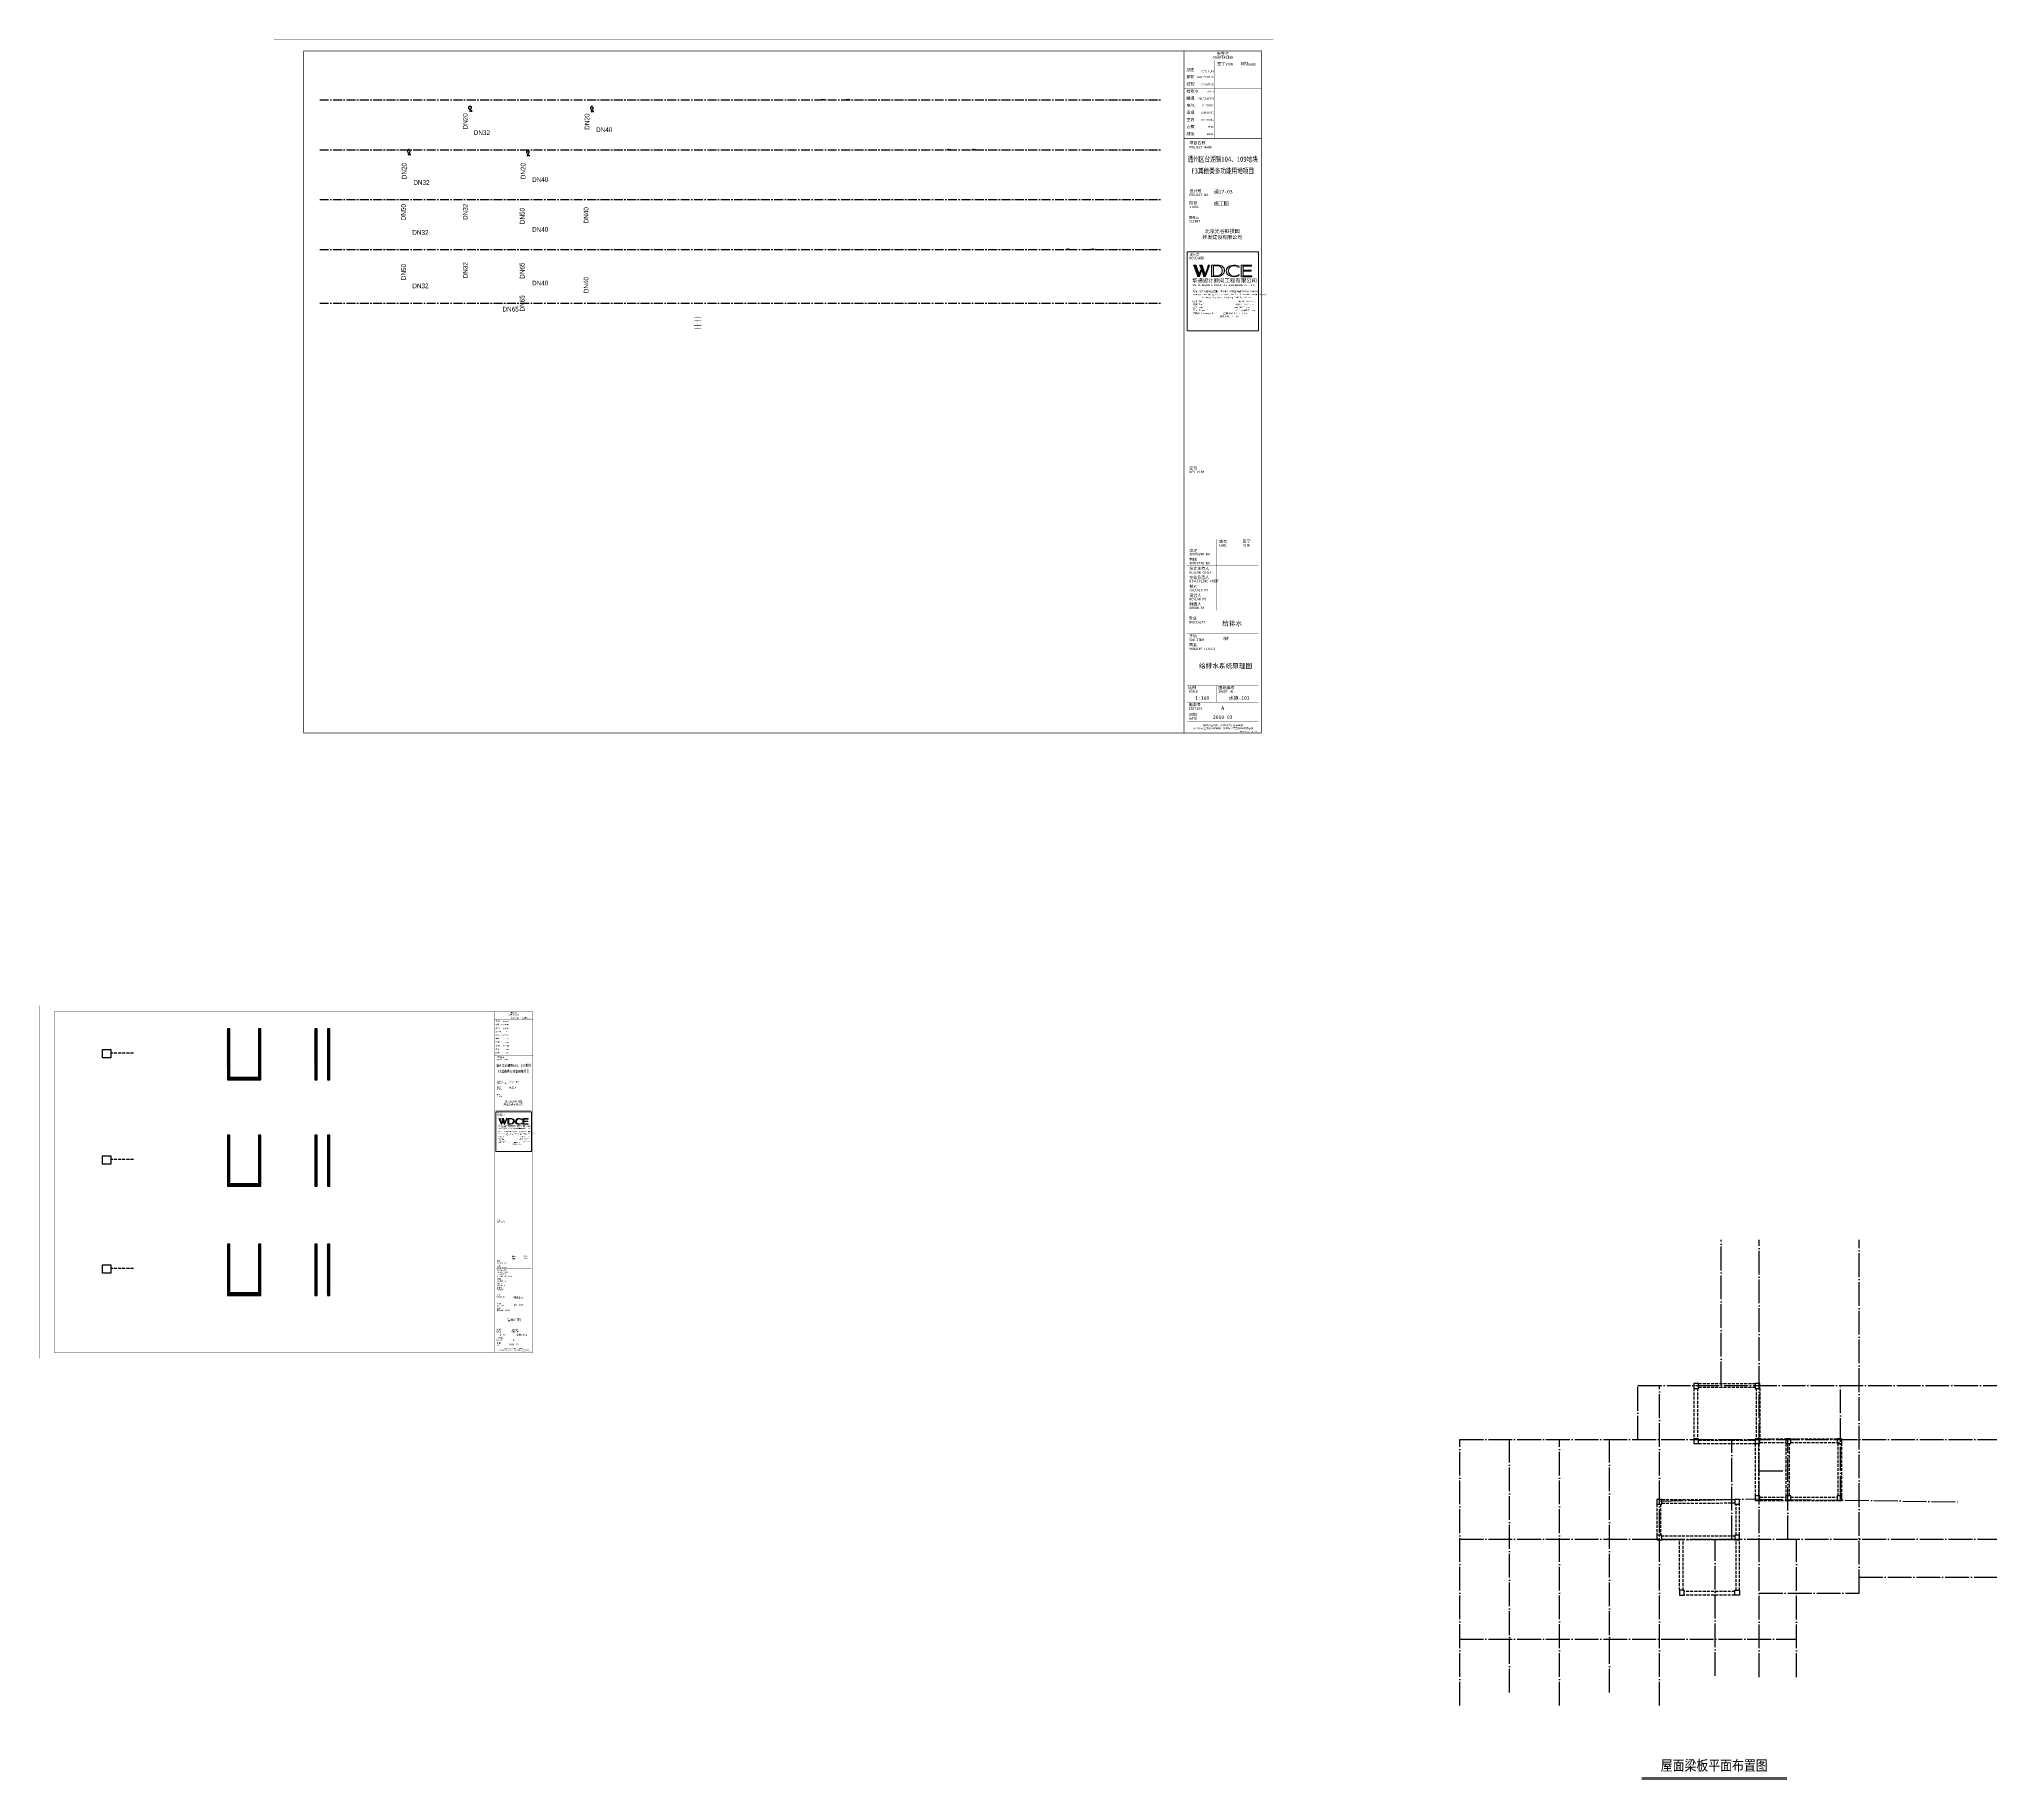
# Model space of a CAD drawing. Extents: x -186750 to 855523, y -12902 to 560425.
# Drawn here: x 306372 to 471116, y 307305 to 453729 of the extents above; entities that cross this region are included whole.
import ezdxf
from ezdxf.enums import TextEntityAlignment as Align

# ---------------------------------------------------------------- set-up
doc = ezdxf.new("R2010")
doc.units = 0
doc.header["$LTSCALE"] = 1000
doc.header["$MEASUREMENT"] = 0
for name, pattern in [('109-34 轴网$0$L1$0$$AUDIT_BAD_LTYPE1', [0]), ('CENTER2', [1.125, 0.75, -0.125, 0.125, -0.125]), ('DASH', [0.35, 0.25, -0.1]), ('DOTE', [2.42, 2, -0.2, 0.02, -0.2])]:
    doc.linetypes.add(name, pattern=pattern)
for name, color, linetype in [('a-dote', 14, 'DOTE'), ('EQUIP_污水', 7, 'Continuous'), ('s-beam', 4, 'DASH'), ('s-colu', 40, 'Continuous'), ('s-num', 90, 'Continuous'), ('TEXT_中水', 7, 'Continuous'), ('TEXT_给水', 7, 'Continuous'), ('VALVE_中水', 7, 'Continuous'), ('VALVE_污水', 7, 'Continuous')]:
    doc.layers.add(name, color=color, linetype=linetype)
doc.styles.add('_HZTXT', font='@ros.shx', dxfattribs={"width": 0.7, "bigfont": '@jd.shx'})
doc.styles.add('TSSD_NORM', font='tssdeng.shx', dxfattribs={"bigfont": 'hztxt.shx'})
doc.styles.add('X-104 9#平面绑定$0$图签信息$0$hwxh', font='STXIHEI.TTF')
doc.styles.add('X-104 9#平面绑定$0$图签信息$0$华文细黑', font='STXIHEI.TTF', dxfattribs={"height": 10})
doc.styles.add('华文细黑', font='STXIHEI.TTF', dxfattribs={"height": 10})

# ---------------------------------------------------------------- blocks, each defined once
blk = doc.blocks.new('$VALVE$00000553')
at = {"const_width": 30}
for points in [[(0, 100), (-250, 100), (-250, 100)], [(0, 100), (0, 175)], [(0, 100), (250, 100), (250, 100)], [(-250, -100), (-250, -100), (0, -100)], [(250, -100), (250, -100), (0, -100)], [(0, -175), (0, -100)]]:
    blk.add_lwpolyline(points, dxfattribs=at)
blk = doc.blocks.new('$VALVE$00000669')
for p, q in [((-74, 287), (-74, 433)), ((-74, 433), (76, 433)), ((0, 433), (0, 500)), ((0, 108), (100, 108)), ((76, 433), (76, 287)), ((100, 158), (100, 58))]:
    blk.add_line(p, q)
at = {"const_width": 31.2}
blk.add_lwpolyline([(-16, 108, 1), (16, 108, 1)], format="xyb", close=True, dxfattribs=at)
blk.add_lwpolyline([(0, 212, 15, 15, 0), (0, 0, 0, 0, 0)], format="xyseb")
blk.add_circle((0, 108), 31.2)
blk.add_arc((1, 287), 75, 180, 0)
blk = doc.blocks.new('A$C36D1285A')
at = {"layer": 'a-dote'}
for p, q in [((22000, 340422.4), (22000, 352672.4)), ((22000, 340422.4), (22000, 352672.4)), ((25200, 315872.4), (25200, 352672.4)), ((25200, 315872.4), (25200, 352672.4)), ((33600, 322922.4), (33600, 352672.4)), ((33600, 322922.4), (33600, 352672.4)), ((15000, 335872.4), (15000, 340422.4)), ((15000, 340422.4), (45200, 340422.4)), ((15000, 335872.4), (15000, 340422.4)), ((15000, 340422.4), (42000, 340422.4)), ((16800, 313472.4), (16800, 340422.4)), ((16800, 313472.4), (16800, 340422.4)), ((32050, 330822.4), (32050, 340422.4)), ((32050, 330822.4), (32050, 340422.4)), ((0, 313472.4), (0, 335872.4)), ((0, 335872.4), (45200, 335872.4)), ((0, 313472.4), (0, 335872.4)), ((0, 335872.4), (45200, 335872.4)), ((4200, 314572.4), (4200, 335872.4)), ((4200, 314572.4), (4200, 335872.4)), ((8400, 313472.4), (8400, 335872.4)), ((8400, 313472.4), (8400, 335872.4)), ((12600, 314572.4), (12600, 335872.4)), ((12600, 314572.4), (12600, 335872.4)), ((22900, 327472.4), (22900, 335872.4)), ((22900, 327472.4), (22900, 335872.4)), ((27600, 327472.4), (27600, 335872.4)), ((27600, 327472.4), (27600, 335872.4)), ((25200, 333222.4), (27600, 333222.4)), ((25200, 333222.4), (27600, 333222.4)), ((16800, 330672.4), (25200, 330872.4)), ((16800, 330672.4), (25200, 330872.4)), ((25200, 330822.4), (27600, 330822.4)), ((25200, 330822.4), (27600, 330822.4)), ((27600, 330822.4), (42000, 330622.4)), ((27600, 330822.4), (42000, 330622.4)), ((0, 327472.4), (45200, 327472.4)), ((0, 327472.4), (45200, 327472.4)), ((21500, 315972.4), (21500, 327472.4)), ((28350, 315872.4), (28350, 327472.4)), ((28350, 315872.4), (28350, 327472.4)), ((25200, 322922.4), (33600, 322922.4)), ((25200, 322922.4), (33600, 322922.4)), ((33600, 324272.4), (45200, 324272.4)), ((33600, 324272.4), (45200, 324272.4)), ((0, 319072.4), (28350, 319072.4))]:
    blk.add_line(p, q, dxfattribs=at)
at = {"layer": 's-beam'}
for p, q in [((19700, 340172.4), (19700, 335922.4)), ((20000, 340172.4), (20000, 335922.4)), ((20100, 340572.4), (24850, 340572.4)), ((20100, 340272.4), (24850, 340272.4)), ((24950, 340172.4), (24950, 335922.4)), ((25250, 340172.4), (25250, 335922.4)), ((20100, 335822.4), (24850, 335822.4)), ((20100, 335522.4), (24850, 335522.4)), ((24850, 335522.4), (24850, 331022.4)), ((25150, 335522.4), (25150, 331122.4)), ((25200, 335922.4), (31950, 335922.4)), ((25250, 335622.4), (27450, 335622.4)), ((27450, 335522.4), (27450, 331122.4)), ((27750, 331122.4), (27750, 335522.4)), ((27850, 335622.4), (31950, 335622.4)), ((31850, 331117.1), (31850, 335517.1)), ((32150, 331117.1), (32150, 335517.1)), ((16600, 330422.4), (16600, 327822.4)), ((16900, 330422.4), (16900, 327822.4)), ((17000, 330822.4), (23150, 330822.4)), ((17000, 330522.4), (23150, 330522.6)), ((23250, 327822.6), (23250, 330422.4)), ((23550, 327822.6), (23550, 330522.6)), ((25250, 331022.4), (27450, 331022.4)), ((25250, 330722.4), (27450, 330722.4)), ((27850, 331022.4), (31750, 331022.4)), ((27850, 330722.4), (31750, 330722.4)), ((23150, 327722.4), (17000, 327722.4)), ((23150, 327422.4), (17000, 327422.4)), ((18500, 323172.4), (18500, 327422.4)), ((18800, 323172.4), (18800, 327422.4)), ((23250, 323172.4), (23250, 327422.4)), ((23550, 323172.4), (23550, 327422.4)), ((23150, 323072.4), (18900, 323072.4)), ((23150, 322772.4), (18900, 322772.4))]:
    blk.add_line(p, q, dxfattribs=at)
at = {"layer": 's-colu'}
for points in [[(20100, 340572.4), (19700, 340572.4), (19700, 340172.4), (20100, 340172.4)], [(25250, 340572.4), (24850, 340572.4), (24850, 340172.4), (25250, 340172.4)], [(20100, 335922.4), (19700, 335922.4), (19700, 335522.4), (20100, 335522.4)], [(25250, 335922.4), (24850, 335922.4), (24850, 335522.4), (25250, 335522.4)], [(27450, 335522.4), (27850, 335522.4), (27850, 335922.4), (27450, 335922.4)], [(31750, 335517.1), (32150, 335517.1), (32150, 335917.1), (31750, 335917.1)], [(17000, 330822.4), (16600, 330822.4), (16600, 330422.4), (17000, 330422.4)], [(23550, 330822.4), (23150, 330822.4), (23150, 330422.4), (23550, 330422.4)], [(24850, 330722.4), (25250, 330722.4), (25250, 331122.4), (24850, 331122.4)], [(27450, 330722.4), (27850, 330722.4), (27850, 331122.4), (27450, 331122.4)], [(31750, 330722.4), (32150, 330722.4), (32150, 331122.4), (31750, 331122.4)], [(17000, 327822.4), (16600, 327822.4), (16600, 327422.4), (17000, 327422.4)], [(23550, 327822.4), (23150, 327822.4), (23150, 327422.4), (23550, 327422.4)], [(18500, 322772.4), (18900, 322772.4), (18900, 323172.4), (18500, 323172.4)], [(23150, 323172.4), (23550, 323172.4), (23550, 322772.4), (23150, 322772.4)]]:
    blk.add_lwpolyline(points, close=True, dxfattribs=at)
at = {"layer": 's-num', "const_width": 50}
blk.add_lwpolyline([(15324.5, 307405.2), (27537.1, 307405.2)], dxfattribs=at)
at = {"layer": 's-num'}
blk.add_lwpolyline([(15324.5, 307305.2), (27537.1, 307305.2)], dxfattribs=at)
at = {"layer": 's-num', "style": 'TSSD_NORM'}
blk.add_text('屋面梁板平面布置图', height=1000, rotation=360, dxfattribs=at).set_placement((21414.2, 307597.3), align=Align.BOTTOM_CENTER)
blk = doc.blocks.new('X-104 9#平面绑定$0$图框-A1')
at = {"color": 6}
for points, const_width in [([(0, 0), (841, 0), (841, 594), (0, 594)], 0.05), ([(766, 584), (25, 584), (25, 10), (766, 10)], 0.5)]:
    blk.add_lwpolyline(points, close=True, dxfattribs=dict(at, const_width=const_width))
at = {"color": 6, "const_width": 0.05}
for points in [[(420.5, 594), (420.5, 592)], [(0, 297), (2, 297)], [(841, 297), (839, 297)], [(420.5, 0), (420.5, 2)]]:
    blk.add_lwpolyline(points, dxfattribs=at)
blk = doc.blocks.new('$ATTACHMENT$00000217')
blk.add_line((-150, 0), (150, 0))
at = {"const_width": 15}
blk.add_lwpolyline([(-99, 0, -1), (101, 0)], format="xyb", dxfattribs=at)
blk = doc.blocks.new('X-104 9#平面绑定$0$图签信息$0$WDCE Copyright200X')
at = {"const_width": 0.016}
blk.add_lwpolyline([(-10.6, 1.3, 1), (-11.4, 1.3, 1)], format="xyb", close=True, dxfattribs=at)
at = {"style": 'X-104 9#平面绑定$0$图签信息$0$华文细黑'}
for s, p in [('WDCE ', (-11.5, 0.5)), ('     Copyright ', (-3.5, 0.5))]:
    blk.add_text(s, height=1, dxfattribs=at).set_placement(p, align=Align.BOTTOM_RIGHT)
blk.add_text('c', height=0.6, dxfattribs=at).set_placement((-11, 1.3), align=Align.MIDDLE_CENTER)
blk.add_attdef('200X', text='', height=1, dxfattribs=at).set_placement((-0.5, 0.5), align=Align.BOTTOM_RIGHT)
blk = doc.blocks.new('X-104 9#平面绑定$0$图签信息$0$logo2')
h = blk.add_hatch(color=7)
h.paths.add_polyline_path([(19.02, -7.36), (15.84, -7.36), (15.84, -3.97), (18.97, -3.97), (18.97, -4.24), (16.46, -4.24), (16.46, -5.45), (18.81, -5.45), (18.81, -5.69), (16.47, -5.69), (16.47, -7.12), (19.02, -7.12)])
edge = h.paths.add_edge_path()
edge.add_spline(control_points=[(15.26, -4.21), (15.26, -4.21), (15.13, -4.65), (15.13, -4.65), (15.13, -4.65), (14.62, -4.1), (13.73, -4.1), (13.04, -4.1), (12.07, -4.54), (12.08, -5.62), (12.08, -6.49), (12.77, -7.16), (13.73, -7.17), (14.66, -7.17), (15.23, -6.68), (15.23, -6.68), (15.23, -6.68), (15.16, -7.11), (15.16, -7.11), (13.63, -7.7), (11.42, -7.29), (11.41, -5.64), (11.4, -3.72), (14.16, -3.66), (15.26, -4.21)], knot_values=[0, 0, 0, 0, 1, 1, 1, 2, 2, 2, 3, 3, 3, 4, 4, 4, 5, 5, 5, 6, 6, 6, 7, 7, 7, 8, 8, 8, 8], degree=3, periodic=0)
edge = h.paths.add_edge_path(flags=16)
edge.add_spline(control_points=[(10.23, -5.57), (10.23, -5.16), (10.12, -4.83), (9.9, -4.58), (9.63, -4.27), (9.23, -4.12), (8.69, -4.12), (8.69, -4.12), (7.64, -4.12), (7.64, -4.12), (7.64, -4.12), (7.64, -7.1), (7.64, -7.1), (7.64, -7.1), (8.66, -7.1), (8.66, -7.1), (9.13, -7.1), (9.52, -6.93), (9.82, -6.6), (10.09, -6.31), (10.23, -5.96), (10.23, -5.57)], knot_values=[0, 0, 0, 0, 1, 1, 1, 2, 2, 2, 3, 3, 3, 4, 4, 4, 5, 5, 5, 6, 6, 6, 7, 7, 7, 7], degree=3, periodic=0)
edge = h.paths.add_edge_path()
edge.add_spline(control_points=[(10.92, -5.51), (10.92, -5.96), (10.72, -6.37), (10.34, -6.72), (9.92, -7.1), (9.41, -7.29), (8.82, -7.29), (8.82, -7.29), (7.03, -7.29), (7.03, -7.29), (7.03, -7.29), (7.03, -3.92), (7.03, -3.92), (7.03, -3.92), (9.1, -3.92), (9.1, -3.92), (9.59, -3.92), (10.01, -4.06), (10.36, -4.34), (10.73, -4.64), (10.92, -5.03), (10.92, -5.51)], knot_values=[0, 0, 0, 0, 1, 1, 1, 2, 2, 2, 3, 3, 3, 4, 4, 4, 5, 5, 5, 6, 6, 6, 7, 7, 7, 7], degree=3, periodic=0)
at = {"lineweight": 0}
blk.add_lwpolyline([(19.02, -7.36), (15.84, -7.36), (15.84, -3.97), (18.97, -3.97), (18.97, -4.24), (16.46, -4.24), (16.46, -5.45), (18.81, -5.45), (18.81, -5.69), (16.47, -5.69), (16.47, -7.12), (19.02, -7.12), (19.02, -7.36)], dxfattribs=at)
for points, knots in [([(10.92, -5.51), (10.92, -5.96), (10.72, -6.37), (10.34, -6.72), (9.92, -7.1), (9.41, -7.29), (8.82, -7.29), (8.82, -7.29), (7.03, -7.29), (7.03, -7.29), (7.03, -7.29), (7.03, -3.92), (7.03, -3.92), (7.03, -3.92), (9.1, -3.92), (9.1, -3.92), (9.59, -3.92), (10.01, -4.06), (10.36, -4.34), (10.73, -4.64), (10.92, -5.03), (10.92, -5.51)], [0, 0, 0, 0, 1, 1, 1, 2, 2, 2, 3, 3, 3, 4, 4, 4, 5, 5, 5, 6, 6, 6, 7, 7, 7, 7]), ([(10.23, -5.57), (10.23, -5.16), (10.12, -4.83), (9.9, -4.58), (9.63, -4.27), (9.23, -4.12), (8.69, -4.12), (8.69, -4.12), (7.64, -4.12), (7.64, -4.12), (7.64, -4.12), (7.64, -7.1), (7.64, -7.1), (7.64, -7.1), (8.66, -7.1), (8.66, -7.1), (9.13, -7.1), (9.52, -6.93), (9.82, -6.6), (10.09, -6.31), (10.23, -5.96), (10.23, -5.57)], [0, 0, 0, 0, 1, 1, 1, 2, 2, 2, 3, 3, 3, 4, 4, 4, 5, 5, 5, 6, 6, 6, 7, 7, 7, 7]), ([(15.26, -4.21), (15.26, -4.21), (15.13, -4.65), (15.13, -4.65), (15.13, -4.65), (14.62, -4.1), (13.73, -4.1), (13.04, -4.1), (12.07, -4.54), (12.08, -5.62), (12.08, -6.49), (12.77, -7.16), (13.73, -7.17), (14.66, -7.17), (15.23, -6.68), (15.23, -6.68), (15.23, -6.68), (15.16, -7.11), (15.16, -7.11), (13.63, -7.7), (11.42, -7.29), (11.41, -5.64), (11.4, -3.72), (14.16, -3.66), (15.26, -4.21)], [0, 0, 0, 0, 1, 1, 1, 2, 2, 2, 3, 3, 3, 4, 4, 4, 5, 5, 5, 6, 6, 6, 7, 7, 7, 8, 8, 8, 8])]:
    blk.add_open_spline(points, degree=3, knots=knots, dxfattribs=at)
blk = doc.blocks.new('X-104 9#平面绑定$0$图签信息$0$logo1')
h = blk.add_hatch(color=8)
edge = h.paths.add_edge_path()
edge.add_spline(control_points=[(3.86, -5.21), (3.63, -5.88), (3.39, -6.56), (3.39, -6.56), (3.39, -6.56), (2.5, -3.91), (2.5, -3.91), (2.5, -3.91), (1.8, -3.91), (1.69, -3.91), (2.02, -4.39), (2.95, -7.27), (2.95, -7.27), (2.95, -7.27), (3.44, -7.27), (3.44, -7.27), (3.44, -7.27), (4.03, -5.66), (4.03, -5.66), (4.03, -5.66), (3.86, -5.21), (3.86, -5.21)], knot_values=[0, 0, 0, 0, 1, 1, 1, 2, 2, 2, 3, 3, 3, 4, 4, 4, 5, 5, 5, 6, 6, 6, 7, 7, 7, 7], degree=3, periodic=0)
h = blk.add_hatch(color=7)
edge = h.paths.add_edge_path()
edge.add_spline(control_points=[(6.04, -3.91), (6.09, -4.1), (5.2, -6.56), (5.2, -6.56), (5.2, -6.56), (4.3, -3.91), (4.3, -3.91), (4.3, -3.91), (3.6, -3.91), (3.49, -3.91), (3.82, -4.39), (4.75, -7.27), (4.75, -7.27), (4.75, -7.27), (5.24, -7.27), (5.24, -7.27), (5.24, -7.27), (6.33, -4.3), (6.33, -4.3), (6.33, -4.3), (6.48, -3.91), (6.48, -3.91), (6.48, -3.91), (6.21, -3.91), (6.04, -3.91)], knot_values=[0, 0, 0, 0, 1, 1, 1, 2, 2, 2, 3, 3, 3, 4, 4, 4, 5, 5, 5, 6, 6, 6, 7, 7, 7, 8, 8, 8, 8], degree=3, periodic=0)
at = {"color": 8, "lineweight": 0}
blk.add_open_spline([(3.86, -5.21), (3.63, -5.88), (3.39, -6.56), (3.39, -6.56), (3.39, -6.56), (2.5, -3.91), (2.5, -3.91), (2.5, -3.91), (1.8, -3.91), (1.69, -3.91), (2.02, -4.39), (2.95, -7.27), (2.95, -7.27), (2.95, -7.27), (3.44, -7.27), (3.44, -7.27), (3.44, -7.27), (4.03, -5.66), (4.03, -5.66), (4.03, -5.66), (3.86, -5.21), (3.86, -5.21)], degree=3, knots=[0, 0, 0, 0, 1, 1, 1, 2, 2, 2, 3, 3, 3, 4, 4, 4, 5, 5, 5, 6, 6, 6, 7, 7, 7, 7], dxfattribs=at)
at = {"lineweight": 0}
blk.add_open_spline([(6.04, -3.91), (6.09, -4.1), (5.2, -6.56), (5.2, -6.56), (5.2, -6.56), (4.3, -3.91), (4.3, -3.91), (4.3, -3.91), (3.6, -3.91), (3.49, -3.91), (3.82, -4.39), (4.75, -7.27), (4.75, -7.27), (4.75, -7.27), (5.24, -7.27), (5.24, -7.27), (5.24, -7.27), (6.33, -4.3), (6.33, -4.3), (6.33, -4.3), (6.48, -3.91), (6.48, -3.91), (6.48, -3.91), (6.21, -3.91), (6.04, -3.91)], degree=3, knots=[0, 0, 0, 0, 1, 1, 1, 2, 2, 2, 3, 3, 3, 4, 4, 4, 5, 5, 5, 6, 6, 6, 7, 7, 7, 8, 8, 8, 8], dxfattribs=at)
blk.add_blockref('X-104 9#平面绑定$0$图签信息$0$logo2', (0, 0))
blk = doc.blocks.new('X-104 9#平面绑定$0$图签信息$0$时间-logo')
at = {"layer": 'Defpoints', "lineweight": 0}
blk.add_lwpolyline([(0, -23.46), (-21.17, -23.46), (-21.17, 0), (0, 0), (0, -23.46)], dxfattribs=at)
blk.add_blockref('X-104 9#平面绑定$0$图签信息$0$logo1', (-20.97, 0))
at = {"style": 'X-104 9#平面绑定$0$图签信息$0$hwxh'}
for s, height, p in [('华通设计顾问工程有限公司 ', 1.15, (-19.73, -9.05)), ('WALTON DESIGN & CONSULTING ENGINEERING CO., LTD.', 0.5, (-19.5, -10.1)), ('地址:北京市西城区西直门南小街135号西派国际3号楼 100035', 0.5, (-19.48, -11.94)), ('电话 Tel：                        （8610）83957395 ', 0.5, (-19.56, -14.91)), ('Address: Building No.3 C-Park, No.135 Xizhimen South Street, ', 0.47, (-19.48, -12.83)), ('传真 Fax：                      （8610）83957590 ', 0.5, (-19.48, -15.8)), ('主页 Web：                      www.WDCE.com ', 0.5, (-19.48, -16.69)), ('邮件 E-mail：                    office@WDCE.com ', 0.5, (-19.48, -17.58)), ('Xicheng District, Beijing 100035, China ', 0.47, (-16.69, -13.72)), ('资质号 Licence No.：    建筑甲级 A111010265 ', 0.5, (-19.48, -18.47)), ('   规划甲级 101195', 0.5, (-12.6, -19.36))]:
    blk.add_text(s, height=height, dxfattribs=at).set_placement(p)
blk = doc.blocks.new('A$C0CF40D39')
at = {"color": 6, "const_width": 50}
for points in [[(-6500, 57400), (-6500, 50050), (0, 50050), (0, 57400)], [(-6500, 0), (0, 0), (0, 50050), (-6500, 50050)]]:
    blk.add_lwpolyline(points, close=True, dxfattribs=at)
at = {"color": 6, "const_width": 5}
for points in [[(-6500, 56650), (0, 56650)], [(-6500, 56050), (0, 56050)], [(-3914, 56650), (-3914, 50050)], [(-1910, 56650), (-1910, 50050)], [(-6500, 55450), (0, 55450)], [(-6500, 54850), (0, 54850)], [(-6500, 54250), (0, 54250)], [(-6500, 53650), (0, 53650)], [(-6500, 53050), (0, 53050)], [(-6500, 52450), (0, 52450)], [(-6500, 51850), (0, 51850)], [(-6500, 51250), (0, 51250)], [(-6500, 51250), (0, 51250)], [(-6500, 50650), (0, 50650)], [(-6500, 50050), (0, 50050)], [(-6250, 45087), (-250, 45087)], [(-6250, 44087), (-250, 44087)], [(-250, 40785), (-250, 43612), (-6250, 43612), (-6250, 40785)], [(-6250, 40785), (-250, 40785)], [(-6250, 40492), (-6250, 22783)], [(-6250, 40492), (-250, 40492)], [(-6250, 22783), (-250, 22783), (-250, 40492)], [(-5750, 33836), (-750, 33836)], [(-5750, 28883), (-750, 28883)], [(-5750, 23485), (-750, 23485)], [(-6250, 22783), (-250, 22783)], [(-6250, 21774), (-250, 21774)], [(-6250, 10326), (-250, 10326), (-250, 16326), (-6250, 16326), (-6250, 10326)], [(-6250, 15576), (-250, 15576)], [(-6250, 14826), (-250, 14826)], [(-3750, 16326), (-3750, 10326)], [(-2000, 16326), (-2000, 10326)], [(-6250, 14076), (-250, 14076)], [(-6250, 13326), (-250, 13326)], [(-6250, 12576), (-250, 12576)], [(-6250, 11826), (-250, 11826)], [(-6250, 11076), (-250, 11076)], [(-6250, 9850), (-250, 9850), (-250, 1000), (-6250, 1000), (-6250, 9850)], [(-6250, 8350), (-250, 8350)], [(-6250, 7600), (-250, 7600)], [(-6250, 4000), (-250, 4000)], [(-3750, 4000), (-3750, 2600)], [(-6250, 2600), (-250, 2600)], [(-6250, 1800), (-250, 1800)]]:
    blk.add_lwpolyline(points, dxfattribs=at)
at = {"color": 6, "ltscale": 0.001, "xscale": 283.4689937531525, "yscale": 283.4689937531525, "zscale": 283.4689937531525}
blk.add_blockref('X-104 9#平面绑定$0$图签信息$0$时间-logo', (-250, 40492), dxfattribs=at)
at = {"color": 6, "xscale": 100, "yscale": 100, "zscale": 100}
blk.add_blockref('X-104 9#平面绑定$0$图签信息$0$WDCE Copyright200X', (-250, 0), dxfattribs=at).add_auto_attribs({'200X': '2007'})
at = {"color": 6, "style": 'X-104 9#平面绑定$0$图签信息$0$华文细黑'}
for s, height, p in [('COUNTERSIGN', 200, (-3250, 56960)), ('会签栏', 240, (-3250, 57300))]:
    blk.add_text(s, height=height, dxfattribs=at).set_placement(p, align=Align.TOP_CENTER)
for s, height, p in [('签字', 240, (-3722, 56463)), ('SIGN', 200, (-3032, 56388)), ('日期', 240, (-1779, 56458)), ('DATE', 200, (-1096, 56370)), ('结构', 240, (-6300, 54750)), ('建筑', 240, (-6300, 55350)), ('总图', 240, (-6300, 55950)), ('给排水', 240, (-6300, 54150)), ('暖通', 240, (-6300, 53550)), ('电气', 240, (-6300, 52950)), ('景观', 240, (-6300, 52350)), ('方案', 240, (-6300, 51150)), ('室内', 240, (-6300, 51750)), ('绿色', 240, (-6300, 50550)), ('项目名称', 240, (-6050, 49800)), ('PROJECT NAME', 200, (-6050, 49408)), ('设计号', 240, (-6054, 45748)), ('PROJECT NO.', 200, (-6050, 45397)), ('阶段', 240, (-6050, 44747)), ('委托方', 200, (-6090, 43486)), ('CLIENT', 200, (-6090, 43186)), ('STAGE', 200, (-6050, 44397)), ('设计方', 200, (-6050, 40383)), ('DESIGNER', 200, (-6050, 40083)), ('KEY PLAN', 200, (-6050, 22074)), ('索引', 240, (-6050, 22414)), ('审定', 240, (-6073, 15481)), ('APPROVED BY', 200, (-6050, 15144)), ('姓名', 240, (-3550, 16247)), ('NAME', 200, (-3550, 15896)), ('签字', 240, (-1581, 16257)), ('SIGN', 200, (-1550, 15920)), ('审核', 240, (-6095, 14729)), ('设计主持人', 240, (-6068, 13976)), ('专业负责人', 240, (-6067, 13226)), ('VERIFIED BY', 200, (-6050, 14391)), ('DESIGN CHIEF', 200, (-6050, 13619)), ('校对', 240, (-6050, 12476)), ('CHECKED BY', 200, (-6050, 12137)), ('设计人', 240, (-6050, 11726)), ('DISCIPLINE CHIEF', 200, (-6050, 12898)), ('制图人', 240, (-6061, 10976)), ('DESIGN BY', 200, (-6050, 11383)), ('DRAWN BY', 200, (-6050, 10650)), ('SPECIALTY', 200, (-6123, 9438)), ('专业', 240, (-6123, 9793)), ('子项', 240, (-6088, 8292)), ('SUB ITEM', 200, (-6088, 7950)), ('DRAWING TITLES', 200, (-6091, 7200)), ('图名', 240, (-6091, 7541)), ('比例', 240, (-6156, 3942)), ('SCALE', 200, (-6119, 3600)), ('SHEET NO.', 200, (-3610, 3600)), ('图纸编号', 240, (-3610, 3932)), ('版本号', 240, (-6100, 2503)), ('EDITION', 200, (-6106, 2161)), ('日期', 240, (-6100, 1668)), ('DATE', 200, (-6050, 1326))]:
    blk.add_text(s, height=height, dxfattribs=at).set_placement(p, align=Align.TOP_LEFT)
for s, p in [('ARCHITECTURE', (-4006, 55270)), ('SITE PLAN', (-4006, 55770)), ('STRUCTURE', (-4006, 54670)), ('VENTILATION', (-4006, 53470)), ('ELECTRIC', (-4014, 52889)), ('WATER', (-4006, 54070)), ('INTERIORS', (-4014, 51689)), ('LANDSCAPE', (-4014, 52289)), ('PLAN', (-4014, 51089)), ('GREEN', (-4014, 50489))]:
    blk.add_text(s, height=150, dxfattribs=at).set_placement(p, align=Align.TOP_RIGHT)
at = {"color": 4, "style": 'X-104 9#平面绑定$0$图签信息$0$华文细黑', "width": 0.75}
for s, p in [('通州区台湖镇104、109地块', (-3250, 48078)), ('F3其他类多功能用地项目', (-3250, 47091))]:
    blk.add_text(s, height=450, dxfattribs=at).set_placement(p, align=Align.CENTER)
at = {"color": 4, "style": 'X-104 9#平面绑定$0$图签信息$0$华文细黑'}
for s, p in [('A', (-3253, 1940)), ('2019.03', (-3253, 1184))]:
    blk.add_text(s, height=300, dxfattribs=at).set_placement(p, align=Align.CENTER)
at = {"color": 6, "style": 'X-104 9#平面绑定$0$图签信息$0$华文细黑', "oblique": 20}
for s, p in [('尺寸以标注为准不得量取，所有尺寸需在现场校核准确', (-3250, 400)), ('除特别注明外，所有尺寸是以毫米制', (-3250, 650))]:
    blk.add_text(s, height=150, dxfattribs=at).set_placement(p, align=Align.MIDDLE_CENTER)
at = {"color": 4, "ltscale": 0.001, "char_height": 300, "width": 5848.95, "style": 'X-104 9#平面绑定$0$图签信息$0$华文细黑'}
for s, insert, attachment_point in [('施工图', (-4006, 44551), 4), ('通17-03', (-4006, 45551), 4), ('北京光谷科技园\\P开发建设有限公司', (-3290, 41971), 5)]:
    blk.add_mtext(s, dxfattribs=dict(at, insert=insert, attachment_point=attachment_point))
blk = doc.blocks.new('A$C75A00B9B')
at = {"linetype": '109-34 轴网$0$L1$0$$AUDIT_BAD_LTYPE1'}
blk.add_lwpolyline([(-350, 0), (350, 0), (350, -700), (-350, -700)], close=True, dxfattribs=at)

msp = doc.modelspace()

# ---------------------------------------------------------------- hatches: boundary and pattern name
h = msp.add_hatch()
h.set_pattern_fill('ANSI31', color=256, scale=50)
h.set_pattern_definition([(45, (227339.415, -34932.685), (-56.126601, 56.126601), [])])
h.paths.add_polyline_path([(322422.3, 370443.1), (322222.3, 370443.1), (322222.3, 366134.8), (322422.3, 366134.8)])
h.paths.add_polyline_path([(325022.3, 370443.1), (324822.3, 370443.1), (324822.3, 366134.8), (325022.3, 366134.8)])
h = msp.add_hatch()
h.set_pattern_fill('ANSI31', color=256, scale=50)
h.set_pattern_definition([(45, (234693.29, -34932.685), (-56.126601, 56.126601), [])])
h.paths.add_polyline_path([(329776.1, 370443.1), (329576.1, 370443.1), (329576.1, 366134.8), (329776.1, 366134.8)])
h.paths.add_polyline_path([(330826.1, 370443.1), (330626.1, 370443.1), (330626.1, 366134.8), (330826.1, 366134.8)])
h = msp.add_hatch()
h.set_pattern_fill('ANSI31', color=256, scale=50)
h.set_pattern_definition([(45, (233333.444, -34932.685), (-56.1266, 56.1266), [])])
h.paths.add_polyline_path([(324822.3, 366134.8), (324822.3, 366334.8), (322422.3, 366334.8), (322422.3, 366134.8)])
h = msp.add_hatch()
h.set_pattern_fill('ANSI31', color=256, scale=50)
h.set_pattern_definition([(45, (227339.415, -43888.236), (-56.126601, 56.126601), [])])
h.paths.add_polyline_path([(322422.3, 361487.6), (322222.3, 361487.6), (322222.3, 357179.2), (322422.3, 357179.2)])
h.paths.add_polyline_path([(325022.3, 361487.6), (324822.3, 361487.6), (324822.3, 357179.2), (325022.3, 357179.2)])
h = msp.add_hatch()
h.set_pattern_fill('ANSI31', color=256, scale=50)
h.set_pattern_definition([(45, (234693.29, -43888.236), (-56.126601, 56.126601), [])])
h.paths.add_polyline_path([(329776.1, 361487.6), (329576.1, 361487.6), (329576.1, 357179.2), (329776.1, 357179.2)])
h.paths.add_polyline_path([(330826.1, 361487.6), (330626.1, 361487.6), (330626.1, 357179.2), (330826.1, 357179.2)])
h = msp.add_hatch()
h.set_pattern_fill('ANSI31', color=256, scale=50)
h.set_pattern_definition([(45, (233333.444, -43888.236), (-56.1266, 56.1266), [])])
h.paths.add_polyline_path([(324822.3, 357179.2), (324822.3, 357379.2), (322422.3, 357379.2), (322422.3, 357179.2)])
h = msp.add_hatch()
h.set_pattern_fill('ANSI31', color=256, scale=50)
h.set_pattern_definition([(45, (227339.415, -53067.59), (-56.126601, 56.126601), [])])
h.paths.add_polyline_path([(322422.3, 352308.2), (322222.3, 352308.2), (322222.3, 347999.9), (322422.3, 347999.9)])
h.paths.add_polyline_path([(325022.3, 352308.2), (324822.3, 352308.2), (324822.3, 347999.9), (325022.3, 347999.9)])
h = msp.add_hatch()
h.set_pattern_fill('ANSI31', color=256, scale=50)
h.set_pattern_definition([(45, (234693.29, -53067.59), (-56.126601, 56.126601), [])])
h.paths.add_polyline_path([(329776.1, 352308.2), (329576.1, 352308.2), (329576.1, 347999.9), (329776.1, 347999.9)])
h.paths.add_polyline_path([(330826.1, 352308.2), (330626.1, 352308.2), (330626.1, 347999.9), (330826.1, 347999.9)])
h = msp.add_hatch()
h.set_pattern_fill('ANSI31', color=256, scale=50)
h.set_pattern_definition([(45, (233333.444, -53067.59), (-56.1266, 56.1266), [])])
h.paths.add_polyline_path([(324822.3, 347999.9), (324822.3, 348199.9), (322422.3, 348199.9), (322422.3, 347999.9)])

# ---------------------------------------------------------------- linework, layer by layer
at = {"color": 22, "linetype": 'CENTER2'}
for p, q in [((329984.2, 448620.6), (400822.6, 448620.6)), ((329984.2, 444420.6), (400822.6, 444420.6)), ((329984.2, 440220.6), (400822.6, 440220.6)), ((329984.2, 436020.6), (400822.6, 436020.6)), ((329984.2, 431520.6), (400822.6, 431520.6))]:
    msp.add_line(p, q, dxfattribs=at)
at = {"color": 252, "linetype": 'DASH'}
for p, q in [((314312.1, 368390.7), (312412.1, 368390.7)), ((314312.1, 359435.2), (312412.1, 359435.2)), ((314312.1, 350255.8), (312412.1, 350255.8))]:
    msp.add_line(p, q, dxfattribs=at)
for points in [[(322422.3, 370443.1), (322222.3, 370443.1), (322222.3, 366134.8), (322422.3, 366134.8)], [(325022.3, 370443.1), (324822.3, 370443.1), (324822.3, 366134.8), (325022.3, 366134.8)], [(329776.1, 370443.1), (329576.1, 370443.1), (329576.1, 366134.8), (329776.1, 366134.8)], [(330826.1, 370443.1), (330626.1, 370443.1), (330626.1, 366134.8), (330826.1, 366134.8)], [(324822.3, 366134.8), (324822.3, 366334.8), (322422.3, 366334.8), (322422.3, 366134.8)], [(322422.3, 361487.6), (322222.3, 361487.6), (322222.3, 357179.2), (322422.3, 357179.2)], [(325022.3, 361487.6), (324822.3, 361487.6), (324822.3, 357179.2), (325022.3, 357179.2)], [(329776.1, 361487.6), (329576.1, 361487.6), (329576.1, 357179.2), (329776.1, 357179.2)], [(330826.1, 361487.6), (330626.1, 361487.6), (330626.1, 357179.2), (330826.1, 357179.2)], [(324822.3, 357179.2), (324822.3, 357379.2), (322422.3, 357379.2), (322422.3, 357179.2)], [(322422.3, 352308.2), (322222.3, 352308.2), (322222.3, 347999.9), (322422.3, 347999.9)], [(325022.3, 352308.2), (324822.3, 352308.2), (324822.3, 347999.9), (325022.3, 347999.9)], [(329776.1, 352308.2), (329576.1, 352308.2), (329576.1, 347999.9), (329776.1, 347999.9)], [(330826.1, 352308.2), (330626.1, 352308.2), (330626.1, 347999.9), (330826.1, 347999.9)], [(324822.3, 347999.9), (324822.3, 348199.9), (322422.3, 348199.9), (322422.3, 347999.9)]]:
    msp.add_lwpolyline(points, close=True)

# ---------------------------------------------------------------- block references
at = {"color": 4}
for p, xscale, yscale, zscale in [((326124.1, 394326.4), 100, 100, 100), ((306373, 342692.3), 50, 50, 50)]:
    msp.add_blockref('X-104 9#平面绑定$0$图框-A1', p, dxfattribs=dict(at, xscale=xscale, yscale=yscale, zscale=zscale))
for name, p in [('A$C0CF40D39', (409224.1, 395326.4)), ('A$C75A00B9B', (312062.1, 368690.7)), ('A$C75A00B9B', (312062.1, 359735.2)), ('A$C36D1285A', (425916.4, 0)), ('A$C75A00B9B', (312062.1, 350555.8))]:
    msp.add_blockref(name, p)
at = {"xscale": 0.5, "yscale": 0.5, "zscale": 0.5}
msp.add_blockref('A$C0CF40D39', (347923, 343192.3), dxfattribs=at)
at = {"layer": 'EQUIP_污水', "yscale": -0.9999999999999999, "rotation": 179.9999898057402}
for p in [(372348.5, 448620.5), (374439.3, 448620.5), (382925.8, 444420.6), (385016.5, 444420.6), (392934.3, 436020.6), (395025.1, 436020.6)]:
    msp.add_blockref('$ATTACHMENT$00000217', p, dxfattribs=at)
at = {"layer": 'VALVE_中水', "xscale": 1.2, "yscale": 1.2, "zscale": 1.2}
for p in [(342630.2, 447552.8), (352872.5, 447526.5), (337481.3, 443886), (347493.2, 443816.4)]:
    msp.add_blockref('$VALVE$00000669', p, dxfattribs=at)
at = {"layer": 'VALVE_污水', "xscale": 1.2, "yscale": 1.2, "zscale": 1.2}
for p in [(361792.2, 430199.7), (361792.2, 429518.3)]:
    msp.add_blockref('$VALVE$00000553', p, dxfattribs=at)

# ---------------------------------------------------------------- texts
at = {"color": 3, "style": '华文细黑'}
for height, p in [(400, (405931.9, 404355)), (200, (346276.9, 347706.6))]:
    msp.add_text('给排水', height=height, dxfattribs=at).set_placement(p)
at = {"color": 2, "style": '华文细黑'}
for s, height, p in [('8#', 300, (406011.4, 403142.3)), ('给排水系统原理图', 400, (403971.4, 400777.5)), ('1:100', 300, (403659.4, 398125.6)), ('水施-102', 300, (406462.7, 398125.9)), ('管井详图', 200, (345753.5, 345838.5)), ('8#、10#', 150, (346316.6, 347100.2)), ('1:50', 150, (345140.6, 344591.9)), ('水施-302', 150, (346542.2, 344592.1))]:
    msp.add_text(s, height=height, dxfattribs=at).set_placement(p)
at = {"layer": 'TEXT_中水', "style": '_HZTXT', "width": 0.8}
for s, rotation, p in [('DN40', 359.99999, (353238.2, 445910.7)), ('DN40', 359.99999, (347852.1, 441710.7)), ('DN50', 89.99999, (347219.9, 438160.9)), ('DN40', 89.99999, (352599.2, 438221.2)), ('DN40', 359.99999, (347852.1, 437510.7)), ('DN65', 89.99999, (347219.9, 433556.7)), ('DN40', 359.99999, (347852.1, 432999.5)), ('DN40', 89.99999, (352599.2, 432345.6)), ('DN65', 89.99999, (347219.9, 430801.7)), ('DN65', 359.99999, (345362, 430801.7))]:
    msp.add_text(s, height=400, rotation=rotation, dxfattribs=at).set_placement(p)
at = {"layer": 'TEXT_给水', "style": '_HZTXT', "width": 0.8}
for s, rotation, p in [('DN20', 89.99999, (342435.2, 446125.1)), ('DN20', 89.99999, (352677.6, 446101.4)), ('DN32', 359.99999, (342945.2, 445660.7)), ('DN20', 89.99999, (337286.3, 441941.7)), ('DN32', 359.99999, (337861.2, 441460.7)), ('DN20', 89.99999, (347298.2, 441941.7)), ('DN50', 89.99999, (337233, 438483.1)), ('DN32', 89.99999, (342435.2, 438513.3)), ('DN32', 359.99999, (337772, 437260.7)), ('DN50', 89.99999, (337233, 433445.4)), ('DN32', 89.99999, (342435.2, 433590.5)), ('DN32', 359.99999, (337772, 432760.7))]:
    msp.add_text(s, height=400, rotation=rotation, dxfattribs=at).set_placement(p)

doc.saveas('drawing.dxf')
